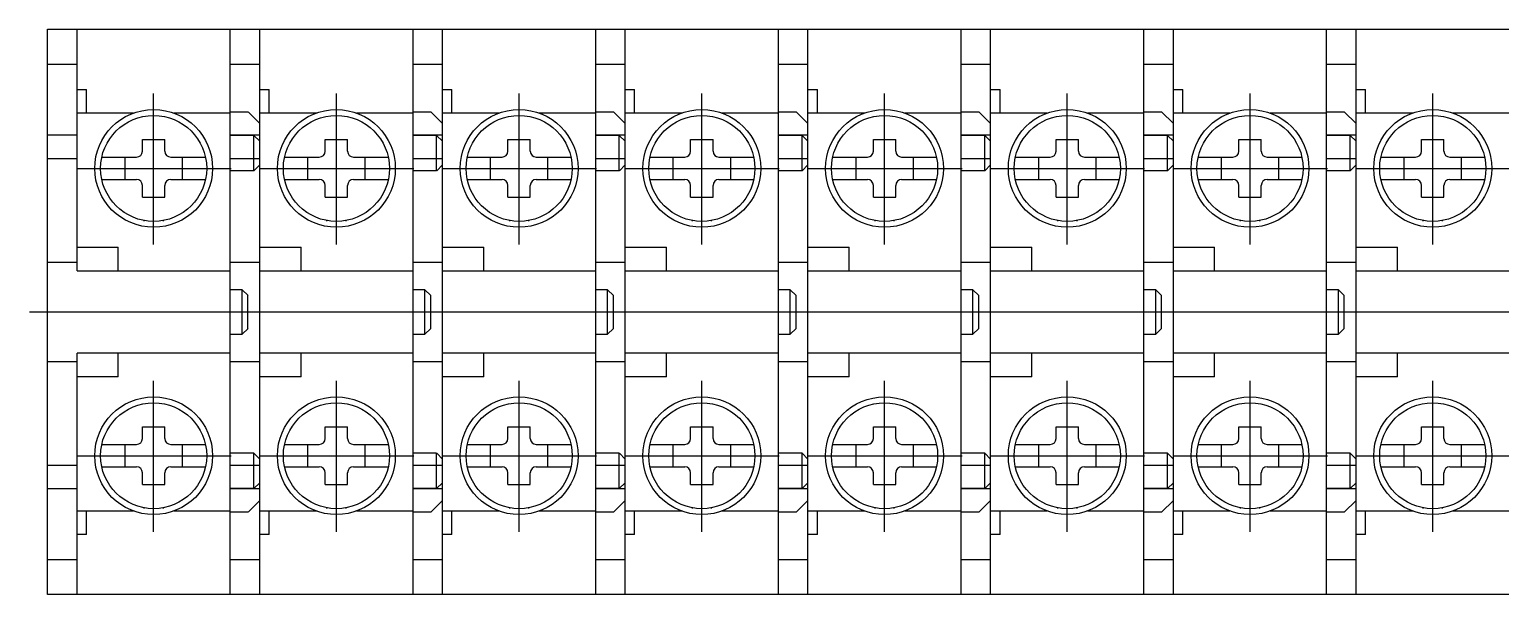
# Model space of a CAD drawing. Header units: millimetres. Extents: x 14879 to 47640, y -20740 to 344.
# Drawn here: x 43492.7 to 43617.5, y -4092.4 to -4044.4 of the extents above; entities that cross this region are included whole.
import ezdxf

# ---------------------------------------------------------------- set-up
doc = ezdxf.new("R2010")
doc.units = ezdxf.units.MM
doc.linetypes.add('CENTER', pattern=[50.8, 31.75, -6.35, 6.35, -6.35])

msp = doc.modelspace()

# ---------------------------------------------------------------- linework, layer by layer
at = {"color": 3}
for p, q in [((43494.27, -4044.38), (43509.77, -4044.38)), ((43494.27, -4092.38), (43494.27, -4044.38)), ((43496.77, -4064.88), (43496.77, -4044.38)), ((43509.77, -4092.38), (43509.77, -4044.38)), ((43509.77, -4044.38), (43525.27, -4044.38)), ((43509.77, -4092.38), (43509.77, -4044.38)), ((43512.27, -4064.88), (43512.27, -4044.38)), ((43525.27, -4092.38), (43525.27, -4044.38)), ((43525.27, -4044.38), (43540.77, -4044.38)), ((43525.27, -4092.38), (43525.27, -4044.38)), ((43527.77, -4064.88), (43527.77, -4044.38)), ((43540.77, -4092.38), (43540.77, -4044.38)), ((43540.77, -4044.38), (43556.27, -4044.38)), ((43540.77, -4092.38), (43540.77, -4044.38)), ((43543.27, -4064.88), (43543.27, -4044.38)), ((43556.27, -4092.38), (43556.27, -4044.38)), ((43556.27, -4044.38), (43571.77, -4044.38)), ((43556.27, -4092.38), (43556.27, -4044.38)), ((43558.77, -4064.88), (43558.77, -4044.38)), ((43571.77, -4092.38), (43571.77, -4044.38)), ((43571.77, -4044.38), (43587.27, -4044.38)), ((43571.77, -4092.38), (43571.77, -4044.38)), ((43574.27, -4064.88), (43574.27, -4044.38)), ((43587.27, -4092.38), (43587.27, -4044.38)), ((43587.27, -4044.38), (43602.77, -4044.38)), ((43587.27, -4092.38), (43587.27, -4044.38)), ((43589.77, -4064.88), (43589.77, -4044.38)), ((43602.77, -4092.38), (43602.77, -4044.38)), ((43602.77, -4044.38), (43618.27, -4044.38)), ((43602.77, -4092.38), (43602.77, -4044.38)), ((43605.27, -4064.88), (43605.27, -4044.38)), ((43496.77, -4047.38), (43494.27, -4047.38)), ((43512.27, -4047.38), (43509.77, -4047.38)), ((43527.77, -4047.38), (43525.27, -4047.38)), ((43543.27, -4047.38), (43540.77, -4047.38)), ((43558.77, -4047.38), (43556.27, -4047.38)), ((43574.27, -4047.38), (43571.77, -4047.38)), ((43589.77, -4047.38), (43587.27, -4047.38)), ((43605.27, -4047.38), (43602.77, -4047.38)), ((43496.77, -4049.48), (43497.57, -4049.48)), ((43497.57, -4051.48), (43497.57, -4049.48)), ((43512.27, -4049.48), (43513.07, -4049.48)), ((43513.07, -4051.48), (43513.07, -4049.48)), ((43527.77, -4049.48), (43528.57, -4049.48)), ((43528.57, -4051.48), (43528.57, -4049.48)), ((43543.27, -4049.48), (43544.07, -4049.48)), ((43544.07, -4051.48), (43544.07, -4049.48)), ((43558.77, -4049.48), (43559.57, -4049.48)), ((43559.57, -4051.48), (43559.57, -4049.48)), ((43574.27, -4049.48), (43575.07, -4049.48)), ((43575.07, -4051.48), (43575.07, -4049.48)), ((43589.77, -4049.48), (43590.57, -4049.48)), ((43590.57, -4051.48), (43590.57, -4049.48)), ((43605.27, -4049.48), (43606.07, -4049.48)), ((43606.07, -4051.48), (43606.07, -4049.48)), ((43496.77, -4051.48), (43501.57, -4051.48)), ((43504.98, -4051.48), (43509.77, -4051.48)), ((43509.77, -4051.38), (43511.27, -4051.38)), ((43512.27, -4052.39), (43511.28, -4051.39)), ((43512.27, -4051.48), (43517.07, -4051.48)), ((43520.48, -4051.48), (43525.27, -4051.48)), ((43525.27, -4051.38), (43526.77, -4051.38)), ((43527.77, -4052.39), (43526.78, -4051.39)), ((43527.77, -4051.48), (43532.57, -4051.48)), ((43535.98, -4051.48), (43540.77, -4051.48)), ((43540.77, -4051.38), (43542.27, -4051.38)), ((43543.27, -4052.39), (43542.27, -4051.39)), ((43543.27, -4051.48), (43548.07, -4051.48)), ((43551.48, -4051.48), (43556.27, -4051.48)), ((43556.27, -4051.38), (43557.77, -4051.38)), ((43558.77, -4052.39), (43557.77, -4051.39)), ((43558.77, -4051.48), (43563.57, -4051.48)), ((43566.98, -4051.48), (43571.77, -4051.48)), ((43571.77, -4051.38), (43573.27, -4051.38)), ((43574.27, -4052.39), (43573.27, -4051.39)), ((43574.27, -4051.48), (43579.07, -4051.48)), ((43582.48, -4051.48), (43587.27, -4051.48)), ((43587.27, -4051.38), (43588.77, -4051.38)), ((43589.77, -4052.39), (43588.77, -4051.39)), ((43589.77, -4051.48), (43594.57, -4051.48)), ((43597.98, -4051.48), (43602.77, -4051.48)), ((43602.77, -4051.38), (43604.27, -4051.38)), ((43605.27, -4052.39), (43604.27, -4051.39)), ((43605.27, -4051.48), (43610.07, -4051.48)), ((43613.48, -4051.48), (43618.27, -4051.48)), ((43512.27, -4084.38), (43512.27, -4052.38)), ((43527.77, -4084.38), (43527.77, -4052.38)), ((43543.27, -4084.38), (43543.27, -4052.38)), ((43558.77, -4084.38), (43558.77, -4052.38)), ((43574.27, -4084.38), (43574.27, -4052.38)), ((43589.77, -4084.38), (43589.77, -4052.38)), ((43605.27, -4084.38), (43605.27, -4052.38)), ((43496.77, -4053.38), (43494.27, -4053.38)), ((43502.32, -4053.73), (43504.22, -4053.73)), ((43502.32, -4054.73), (43502.32, -4053.73)), ((43504.22, -4054.73), (43504.22, -4053.73)), ((43509.77, -4053.38), (43511.77, -4053.38)), ((43512.27, -4053.38), (43509.77, -4053.38)), ((43511.77, -4056.38), (43511.77, -4053.38)), ((43511.77, -4053.39), (43512.27, -4053.89)), ((43517.82, -4053.73), (43519.72, -4053.73)), ((43517.82, -4054.73), (43517.82, -4053.73)), ((43519.72, -4054.73), (43519.72, -4053.73)), ((43525.27, -4053.38), (43527.27, -4053.38)), ((43527.77, -4053.38), (43525.27, -4053.38)), ((43527.27, -4056.38), (43527.27, -4053.38)), ((43527.27, -4053.39), (43527.77, -4053.89)), ((43533.32, -4053.73), (43535.22, -4053.73)), ((43533.32, -4054.73), (43533.32, -4053.73)), ((43535.22, -4054.73), (43535.22, -4053.73)), ((43540.77, -4053.38), (43542.77, -4053.38)), ((43543.27, -4053.38), (43540.77, -4053.38)), ((43542.77, -4056.38), (43542.77, -4053.38)), ((43542.77, -4053.39), (43543.27, -4053.89)), ((43548.82, -4053.73), (43550.72, -4053.73)), ((43548.82, -4054.73), (43548.82, -4053.73)), ((43550.72, -4054.73), (43550.72, -4053.73)), ((43556.27, -4053.38), (43558.27, -4053.38)), ((43558.77, -4053.38), (43556.27, -4053.38)), ((43558.27, -4056.38), (43558.27, -4053.38)), ((43558.27, -4053.39), (43558.77, -4053.89)), ((43564.32, -4053.73), (43566.22, -4053.73)), ((43564.32, -4054.73), (43564.32, -4053.73)), ((43566.22, -4054.73), (43566.22, -4053.73)), ((43571.77, -4053.38), (43573.77, -4053.38)), ((43574.27, -4053.38), (43571.77, -4053.38)), ((43573.77, -4056.38), (43573.77, -4053.38)), ((43573.77, -4053.39), (43574.27, -4053.89)), ((43579.82, -4053.73), (43581.72, -4053.73)), ((43579.82, -4054.73), (43579.82, -4053.73)), ((43581.72, -4054.73), (43581.72, -4053.73)), ((43587.27, -4053.38), (43589.27, -4053.38)), ((43589.77, -4053.38), (43587.27, -4053.38)), ((43589.27, -4056.38), (43589.27, -4053.38)), ((43589.27, -4053.39), (43589.77, -4053.89)), ((43595.32, -4053.73), (43597.22, -4053.73)), ((43595.32, -4054.73), (43595.32, -4053.73)), ((43597.22, -4054.73), (43597.22, -4053.73)), ((43602.77, -4053.38), (43604.77, -4053.38)), ((43605.27, -4053.38), (43602.77, -4053.38)), ((43604.77, -4056.38), (43604.77, -4053.38)), ((43604.77, -4053.39), (43605.27, -4053.89)), ((43610.82, -4053.73), (43612.72, -4053.73)), ((43610.82, -4054.73), (43610.82, -4053.73)), ((43612.72, -4054.73), (43612.72, -4053.73)), ((43496.77, -4055.39), (43494.27, -4055.39)), ((43498.88, -4055.23), (43501.82, -4055.23)), ((43500.82, -4055.23), (43500.82, -4057.14)), ((43504.72, -4055.23), (43507.67, -4055.23)), ((43505.72, -4057.14), (43505.72, -4055.23)), ((43512.27, -4055.39), (43509.77, -4055.39)), ((43514.38, -4055.23), (43517.32, -4055.23)), ((43516.32, -4055.23), (43516.32, -4057.14)), ((43520.22, -4055.23), (43523.17, -4055.23)), ((43521.22, -4057.14), (43521.22, -4055.23)), ((43527.77, -4055.39), (43525.27, -4055.39)), ((43529.88, -4055.23), (43532.82, -4055.23)), ((43531.82, -4055.23), (43531.82, -4057.14)), ((43535.72, -4055.23), (43538.67, -4055.23)), ((43536.72, -4057.14), (43536.72, -4055.23)), ((43543.27, -4055.39), (43540.77, -4055.39)), ((43545.38, -4055.23), (43548.32, -4055.23)), ((43547.32, -4055.23), (43547.32, -4057.14)), ((43551.22, -4055.23), (43554.17, -4055.23)), ((43552.22, -4057.14), (43552.22, -4055.23)), ((43558.77, -4055.39), (43556.27, -4055.39)), ((43560.88, -4055.23), (43563.82, -4055.23)), ((43562.82, -4055.23), (43562.82, -4057.14)), ((43566.72, -4055.23), (43569.67, -4055.23)), ((43567.72, -4057.14), (43567.72, -4055.23)), ((43574.27, -4055.39), (43571.77, -4055.39)), ((43576.38, -4055.23), (43579.32, -4055.23)), ((43578.32, -4055.23), (43578.32, -4057.14)), ((43582.22, -4055.23), (43585.17, -4055.23)), ((43583.22, -4057.14), (43583.22, -4055.23)), ((43589.77, -4055.39), (43587.27, -4055.39)), ((43591.88, -4055.23), (43594.82, -4055.23)), ((43593.82, -4055.23), (43593.82, -4057.14)), ((43597.72, -4055.23), (43600.67, -4055.23)), ((43598.72, -4057.14), (43598.72, -4055.23)), ((43605.27, -4055.39), (43602.77, -4055.39)), ((43607.38, -4055.23), (43610.32, -4055.23)), ((43609.32, -4055.23), (43609.32, -4057.14)), ((43613.22, -4055.23), (43616.17, -4055.23)), ((43614.22, -4057.14), (43614.22, -4055.23)), ((43509.77, -4056.38), (43511.77, -4056.38)), ((43511.78, -4056.39), (43512.27, -4055.89)), ((43525.27, -4056.38), (43527.27, -4056.38)), ((43527.28, -4056.39), (43527.77, -4055.89)), ((43540.77, -4056.38), (43542.77, -4056.38)), ((43542.78, -4056.39), (43543.27, -4055.89)), ((43556.27, -4056.38), (43558.27, -4056.38)), ((43558.28, -4056.39), (43558.77, -4055.89)), ((43571.77, -4056.38), (43573.77, -4056.38)), ((43573.77, -4056.39), (43574.27, -4055.89)), ((43587.27, -4056.38), (43589.27, -4056.38)), ((43589.27, -4056.39), (43589.77, -4055.89)), ((43602.77, -4056.38), (43604.77, -4056.38)), ((43604.77, -4056.39), (43605.27, -4055.89)), ((43498.88, -4057.14), (43501.82, -4057.14)), ((43502.32, -4058.63), (43502.32, -4057.63)), ((43504.22, -4058.63), (43504.22, -4057.63)), ((43504.72, -4057.14), (43507.67, -4057.14)), ((43514.38, -4057.14), (43517.32, -4057.14)), ((43517.82, -4058.63), (43517.82, -4057.63)), ((43519.72, -4058.63), (43519.72, -4057.63)), ((43520.22, -4057.14), (43523.17, -4057.14)), ((43529.88, -4057.14), (43532.82, -4057.14)), ((43533.32, -4058.63), (43533.32, -4057.63)), ((43535.22, -4058.63), (43535.22, -4057.63)), ((43535.72, -4057.14), (43538.67, -4057.14)), ((43545.38, -4057.14), (43548.32, -4057.14)), ((43548.82, -4058.63), (43548.82, -4057.63)), ((43550.72, -4058.63), (43550.72, -4057.63)), ((43551.22, -4057.14), (43554.17, -4057.14)), ((43560.88, -4057.14), (43563.82, -4057.14)), ((43564.32, -4058.63), (43564.32, -4057.63)), ((43566.22, -4058.63), (43566.22, -4057.63)), ((43566.72, -4057.14), (43569.67, -4057.14)), ((43576.38, -4057.14), (43579.32, -4057.14)), ((43579.82, -4058.63), (43579.82, -4057.63)), ((43581.72, -4058.63), (43581.72, -4057.63)), ((43582.22, -4057.14), (43585.17, -4057.14)), ((43591.88, -4057.14), (43594.82, -4057.14)), ((43595.32, -4058.63), (43595.32, -4057.63)), ((43597.22, -4058.63), (43597.22, -4057.63)), ((43597.72, -4057.14), (43600.67, -4057.14)), ((43607.38, -4057.14), (43610.32, -4057.14)), ((43610.82, -4058.63), (43610.82, -4057.63)), ((43612.72, -4058.63), (43612.72, -4057.63)), ((43613.22, -4057.14), (43616.17, -4057.14)), ((43502.32, -4058.63), (43504.22, -4058.63)), ((43517.82, -4058.63), (43519.72, -4058.63)), ((43533.32, -4058.63), (43535.22, -4058.63)), ((43548.82, -4058.63), (43550.72, -4058.63)), ((43564.32, -4058.63), (43566.22, -4058.63)), ((43579.82, -4058.63), (43581.72, -4058.63)), ((43595.32, -4058.63), (43597.22, -4058.63)), ((43610.82, -4058.63), (43612.72, -4058.63)), ((43502.47, -4060.68), (43502.47, -4060.61)), ((43504.07, -4060.61), (43504.07, -4060.68)), ((43517.97, -4060.68), (43517.97, -4060.61)), ((43519.57, -4060.61), (43519.57, -4060.68)), ((43533.47, -4060.68), (43533.47, -4060.61)), ((43535.07, -4060.61), (43535.07, -4060.68)), ((43548.97, -4060.68), (43548.97, -4060.61)), ((43550.57, -4060.61), (43550.57, -4060.68)), ((43564.47, -4060.68), (43564.47, -4060.61)), ((43566.07, -4060.61), (43566.07, -4060.68)), ((43579.97, -4060.68), (43579.97, -4060.61)), ((43581.57, -4060.61), (43581.57, -4060.68)), ((43595.47, -4060.68), (43595.47, -4060.61)), ((43597.07, -4060.61), (43597.07, -4060.68)), ((43610.97, -4060.68), (43610.97, -4060.61)), ((43612.57, -4060.61), (43612.57, -4060.68)), ((43496.77, -4062.88), (43500.27, -4062.88)), ((43500.27, -4064.88), (43500.27, -4062.88)), ((43512.27, -4062.88), (43515.77, -4062.88)), ((43515.77, -4064.88), (43515.77, -4062.88)), ((43527.77, -4062.88), (43531.27, -4062.88)), ((43531.27, -4064.88), (43531.27, -4062.88)), ((43543.27, -4062.88), (43546.77, -4062.88)), ((43546.77, -4064.88), (43546.77, -4062.88)), ((43558.77, -4062.88), (43562.27, -4062.88)), ((43562.27, -4064.88), (43562.27, -4062.88)), ((43574.27, -4062.88), (43577.77, -4062.88)), ((43577.77, -4064.88), (43577.77, -4062.88)), ((43589.77, -4062.88), (43593.27, -4062.88)), ((43593.27, -4064.88), (43593.27, -4062.88)), ((43605.27, -4062.88), (43608.77, -4062.88)), ((43608.77, -4064.88), (43608.77, -4062.88)), ((43496.77, -4064.18), (43494.27, -4064.18)), ((43512.27, -4064.18), (43509.77, -4064.18)), ((43527.77, -4064.18), (43525.27, -4064.18)), ((43543.27, -4064.18), (43540.77, -4064.18)), ((43558.77, -4064.18), (43556.27, -4064.18)), ((43574.27, -4064.18), (43571.77, -4064.18)), ((43589.77, -4064.18), (43587.27, -4064.18)), ((43605.27, -4064.18), (43602.77, -4064.18)), ((43496.77, -4064.88), (43509.77, -4064.88)), ((43512.27, -4064.88), (43525.27, -4064.88)), ((43527.77, -4064.88), (43540.77, -4064.88)), ((43543.27, -4064.88), (43556.27, -4064.88)), ((43558.77, -4064.88), (43571.77, -4064.88)), ((43574.27, -4064.88), (43587.27, -4064.88)), ((43589.77, -4064.88), (43602.77, -4064.88)), ((43605.27, -4064.88), (43618.27, -4064.88)), ((43510.77, -4066.49), (43509.77, -4066.49)), ((43510.77, -4070.28), (43510.77, -4066.49)), ((43510.78, -4066.49), (43511.28, -4066.99)), ((43511.27, -4069.78), (43511.27, -4066.99)), ((43526.27, -4066.49), (43525.27, -4066.49)), ((43526.27, -4070.28), (43526.27, -4066.49)), ((43526.28, -4066.49), (43526.78, -4066.99)), ((43526.77, -4069.78), (43526.77, -4066.99)), ((43541.77, -4066.49), (43540.77, -4066.49)), ((43541.77, -4070.28), (43541.77, -4066.49)), ((43541.77, -4066.49), (43542.27, -4066.99)), ((43542.27, -4069.78), (43542.27, -4066.99)), ((43557.27, -4066.49), (43556.27, -4066.49)), ((43557.27, -4070.28), (43557.27, -4066.49)), ((43557.27, -4066.49), (43557.77, -4066.99)), ((43557.77, -4069.78), (43557.77, -4066.99)), ((43572.77, -4066.49), (43571.77, -4066.49)), ((43572.77, -4070.28), (43572.77, -4066.49)), ((43572.77, -4066.49), (43573.27, -4066.99)), ((43573.27, -4069.78), (43573.27, -4066.99)), ((43588.27, -4066.49), (43587.27, -4066.49)), ((43588.27, -4070.28), (43588.27, -4066.49)), ((43588.27, -4066.49), (43588.77, -4066.99)), ((43588.77, -4069.78), (43588.77, -4066.99)), ((43603.77, -4066.49), (43602.77, -4066.49)), ((43603.77, -4070.28), (43603.77, -4066.49)), ((43603.77, -4066.49), (43604.27, -4066.99)), ((43604.27, -4069.78), (43604.27, -4066.99)), ((43509.77, -4070.28), (43510.77, -4070.28)), ((43511.28, -4069.78), (43510.78, -4070.28)), ((43525.27, -4070.28), (43526.27, -4070.28)), ((43526.78, -4069.78), (43526.28, -4070.28)), ((43540.77, -4070.28), (43541.77, -4070.28)), ((43542.27, -4069.78), (43541.77, -4070.28)), ((43556.27, -4070.28), (43557.27, -4070.28)), ((43557.77, -4069.78), (43557.27, -4070.28)), ((43571.77, -4070.28), (43572.77, -4070.28)), ((43573.27, -4069.78), (43572.77, -4070.28)), ((43587.27, -4070.28), (43588.27, -4070.28)), ((43588.77, -4069.78), (43588.27, -4070.28)), ((43602.77, -4070.28), (43603.77, -4070.28)), ((43604.27, -4069.78), (43603.77, -4070.28)), ((43509.77, -4071.88), (43496.77, -4071.88)), ((43496.77, -4092.38), (43496.77, -4071.88)), ((43500.27, -4073.88), (43500.27, -4071.88)), ((43525.27, -4071.88), (43512.27, -4071.88)), ((43512.27, -4092.38), (43512.27, -4071.88)), ((43515.77, -4073.88), (43515.77, -4071.88)), ((43540.77, -4071.88), (43527.77, -4071.88)), ((43527.77, -4092.38), (43527.77, -4071.88)), ((43531.27, -4073.88), (43531.27, -4071.88)), ((43556.27, -4071.88), (43543.27, -4071.88)), ((43543.27, -4092.38), (43543.27, -4071.88)), ((43546.77, -4073.88), (43546.77, -4071.88)), ((43571.77, -4071.88), (43558.77, -4071.88)), ((43558.77, -4092.38), (43558.77, -4071.88)), ((43562.27, -4073.88), (43562.27, -4071.88)), ((43587.27, -4071.88), (43574.27, -4071.88)), ((43574.27, -4092.38), (43574.27, -4071.88)), ((43577.77, -4073.88), (43577.77, -4071.88)), ((43602.77, -4071.88), (43589.77, -4071.88)), ((43589.77, -4092.38), (43589.77, -4071.88)), ((43593.27, -4073.88), (43593.27, -4071.88)), ((43618.27, -4071.88), (43605.27, -4071.88)), ((43605.27, -4092.38), (43605.27, -4071.88)), ((43608.77, -4073.88), (43608.77, -4071.88)), ((43494.27, -4072.59), (43496.77, -4072.59)), ((43509.77, -4072.59), (43512.27, -4072.59)), ((43525.27, -4072.59), (43527.77, -4072.59)), ((43540.77, -4072.59), (43543.27, -4072.59)), ((43556.27, -4072.59), (43558.77, -4072.59)), ((43571.77, -4072.59), (43574.27, -4072.59)), ((43587.27, -4072.59), (43589.77, -4072.59)), ((43602.77, -4072.59), (43605.27, -4072.59)), ((43500.27, -4073.88), (43496.77, -4073.88)), ((43515.77, -4073.88), (43512.27, -4073.88)), ((43531.27, -4073.88), (43527.77, -4073.88)), ((43546.77, -4073.88), (43543.27, -4073.88)), ((43562.27, -4073.88), (43558.77, -4073.88)), ((43577.77, -4073.88), (43574.27, -4073.88)), ((43593.27, -4073.88), (43589.77, -4073.88)), ((43608.77, -4073.88), (43605.27, -4073.88)), ((43502.32, -4078.13), (43504.22, -4078.13)), ((43502.32, -4079.13), (43502.32, -4078.13)), ((43504.22, -4079.13), (43504.22, -4078.13)), ((43517.82, -4078.13), (43519.72, -4078.13)), ((43517.82, -4079.13), (43517.82, -4078.13)), ((43519.72, -4079.13), (43519.72, -4078.13)), ((43533.32, -4078.13), (43535.22, -4078.13)), ((43533.32, -4079.13), (43533.32, -4078.13)), ((43535.22, -4079.13), (43535.22, -4078.13)), ((43548.82, -4078.13), (43550.72, -4078.13)), ((43548.82, -4079.13), (43548.82, -4078.13)), ((43550.72, -4079.13), (43550.72, -4078.13)), ((43564.32, -4078.13), (43566.22, -4078.13)), ((43564.32, -4079.13), (43564.32, -4078.13)), ((43566.22, -4079.13), (43566.22, -4078.13)), ((43579.82, -4078.13), (43581.72, -4078.13)), ((43579.82, -4079.13), (43579.82, -4078.13)), ((43581.72, -4079.13), (43581.72, -4078.13)), ((43595.32, -4078.13), (43597.22, -4078.13)), ((43595.32, -4079.13), (43595.32, -4078.13)), ((43597.22, -4079.13), (43597.22, -4078.13)), ((43610.82, -4078.13), (43612.72, -4078.13)), ((43610.82, -4079.13), (43610.82, -4078.13)), ((43612.72, -4079.13), (43612.72, -4078.13)), ((43498.88, -4079.63), (43501.82, -4079.63)), ((43500.82, -4079.63), (43500.82, -4081.53)), ((43504.72, -4079.63), (43507.67, -4079.63)), ((43505.72, -4081.53), (43505.72, -4079.63)), ((43511.77, -4080.38), (43509.77, -4080.38)), ((43511.77, -4083.38), (43511.77, -4080.38)), ((43512.27, -4080.88), (43511.78, -4080.38)), ((43514.38, -4079.63), (43517.32, -4079.63)), ((43516.32, -4079.63), (43516.32, -4081.53)), ((43520.22, -4079.63), (43523.17, -4079.63)), ((43521.22, -4081.53), (43521.22, -4079.63)), ((43527.27, -4080.38), (43525.27, -4080.38)), ((43527.27, -4083.38), (43527.27, -4080.38)), ((43527.77, -4080.88), (43527.28, -4080.38)), ((43529.88, -4079.63), (43532.82, -4079.63)), ((43531.82, -4079.63), (43531.82, -4081.53)), ((43535.72, -4079.63), (43538.67, -4079.63)), ((43536.72, -4081.53), (43536.72, -4079.63)), ((43542.77, -4080.38), (43540.77, -4080.38)), ((43542.77, -4083.38), (43542.77, -4080.38)), ((43543.27, -4080.88), (43542.78, -4080.38)), ((43545.38, -4079.63), (43548.32, -4079.63)), ((43547.32, -4079.63), (43547.32, -4081.53)), ((43551.22, -4079.63), (43554.17, -4079.63)), ((43552.22, -4081.53), (43552.22, -4079.63)), ((43558.27, -4080.38), (43556.27, -4080.38)), ((43558.27, -4083.38), (43558.27, -4080.38)), ((43558.77, -4080.88), (43558.28, -4080.38)), ((43560.88, -4079.63), (43563.82, -4079.63)), ((43562.82, -4079.63), (43562.82, -4081.53)), ((43566.72, -4079.63), (43569.67, -4079.63)), ((43567.72, -4081.53), (43567.72, -4079.63)), ((43573.77, -4080.38), (43571.77, -4080.38)), ((43573.77, -4083.38), (43573.77, -4080.38)), ((43574.27, -4080.88), (43573.77, -4080.38)), ((43576.38, -4079.63), (43579.32, -4079.63)), ((43578.32, -4079.63), (43578.32, -4081.53)), ((43582.22, -4079.63), (43585.17, -4079.63)), ((43583.22, -4081.53), (43583.22, -4079.63)), ((43589.27, -4080.38), (43587.27, -4080.38)), ((43589.27, -4083.38), (43589.27, -4080.38)), ((43589.77, -4080.88), (43589.27, -4080.38)), ((43591.88, -4079.63), (43594.82, -4079.63)), ((43593.82, -4079.63), (43593.82, -4081.53)), ((43597.72, -4079.63), (43600.67, -4079.63)), ((43598.72, -4081.53), (43598.72, -4079.63)), ((43604.77, -4080.38), (43602.77, -4080.38)), ((43604.77, -4083.38), (43604.77, -4080.38)), ((43605.27, -4080.88), (43604.77, -4080.38)), ((43607.38, -4079.63), (43610.32, -4079.63)), ((43609.32, -4079.63), (43609.32, -4081.53)), ((43613.22, -4079.63), (43616.17, -4079.63)), ((43614.22, -4081.53), (43614.22, -4079.63)), ((43494.27, -4081.38), (43496.77, -4081.38)), ((43498.88, -4081.53), (43501.82, -4081.53)), ((43504.72, -4081.53), (43507.67, -4081.53)), ((43509.77, -4081.38), (43512.27, -4081.38)), ((43514.38, -4081.53), (43517.32, -4081.53)), ((43520.22, -4081.53), (43523.17, -4081.53)), ((43525.27, -4081.38), (43527.77, -4081.38)), ((43529.88, -4081.53), (43532.82, -4081.53)), ((43535.72, -4081.53), (43538.67, -4081.53)), ((43540.77, -4081.38), (43543.27, -4081.38)), ((43545.38, -4081.53), (43548.32, -4081.53)), ((43551.22, -4081.53), (43554.17, -4081.53)), ((43556.27, -4081.38), (43558.77, -4081.38)), ((43560.88, -4081.53), (43563.82, -4081.53)), ((43566.72, -4081.53), (43569.67, -4081.53)), ((43571.77, -4081.38), (43574.27, -4081.38)), ((43576.38, -4081.53), (43579.32, -4081.53)), ((43582.22, -4081.53), (43585.17, -4081.53)), ((43587.27, -4081.38), (43589.77, -4081.38)), ((43591.88, -4081.53), (43594.82, -4081.53)), ((43597.72, -4081.53), (43600.67, -4081.53)), ((43602.77, -4081.38), (43605.27, -4081.38)), ((43607.38, -4081.53), (43610.32, -4081.53)), ((43613.22, -4081.53), (43616.17, -4081.53)), ((43502.32, -4083.03), (43502.32, -4082.03)), ((43502.32, -4083.03), (43504.22, -4083.03)), ((43504.22, -4083.03), (43504.22, -4082.03)), ((43512.27, -4082.88), (43511.77, -4083.38)), ((43517.82, -4083.03), (43517.82, -4082.03)), ((43517.82, -4083.03), (43519.72, -4083.03)), ((43519.72, -4083.03), (43519.72, -4082.03)), ((43527.77, -4082.88), (43527.27, -4083.38)), ((43533.32, -4083.03), (43533.32, -4082.03)), ((43533.32, -4083.03), (43535.22, -4083.03)), ((43535.22, -4083.03), (43535.22, -4082.03)), ((43543.27, -4082.88), (43542.77, -4083.38)), ((43548.82, -4083.03), (43548.82, -4082.03)), ((43548.82, -4083.03), (43550.72, -4083.03)), ((43550.72, -4083.03), (43550.72, -4082.03)), ((43558.77, -4082.88), (43558.27, -4083.38)), ((43564.32, -4083.03), (43564.32, -4082.03)), ((43564.32, -4083.03), (43566.22, -4083.03)), ((43566.22, -4083.03), (43566.22, -4082.03)), ((43574.27, -4082.88), (43573.77, -4083.38)), ((43579.82, -4083.03), (43579.82, -4082.03)), ((43579.82, -4083.03), (43581.72, -4083.03)), ((43581.72, -4083.03), (43581.72, -4082.03)), ((43589.77, -4082.88), (43589.27, -4083.38)), ((43595.32, -4083.03), (43595.32, -4082.03)), ((43595.32, -4083.03), (43597.22, -4083.03)), ((43597.22, -4083.03), (43597.22, -4082.03)), ((43605.27, -4082.88), (43604.77, -4083.38)), ((43610.82, -4083.03), (43610.82, -4082.03)), ((43610.82, -4083.03), (43612.72, -4083.03)), ((43612.72, -4083.03), (43612.72, -4082.03)), ((43494.27, -4083.38), (43496.77, -4083.38)), ((43511.77, -4083.38), (43509.77, -4083.38)), ((43509.77, -4083.38), (43512.27, -4083.38)), ((43511.28, -4085.38), (43512.27, -4084.38)), ((43527.27, -4083.38), (43525.27, -4083.38)), ((43525.27, -4083.38), (43527.77, -4083.38)), ((43526.78, -4085.38), (43527.77, -4084.38)), ((43542.77, -4083.38), (43540.77, -4083.38)), ((43540.77, -4083.38), (43543.27, -4083.38)), ((43542.27, -4085.38), (43543.27, -4084.38)), ((43558.27, -4083.38), (43556.27, -4083.38)), ((43556.27, -4083.38), (43558.77, -4083.38)), ((43557.77, -4085.38), (43558.77, -4084.38)), ((43573.77, -4083.38), (43571.77, -4083.38)), ((43571.77, -4083.38), (43574.27, -4083.38)), ((43573.27, -4085.38), (43574.27, -4084.38)), ((43589.27, -4083.38), (43587.27, -4083.38)), ((43587.27, -4083.38), (43589.77, -4083.38)), ((43588.77, -4085.38), (43589.77, -4084.38)), ((43604.77, -4083.38), (43602.77, -4083.38)), ((43602.77, -4083.38), (43605.27, -4083.38)), ((43604.27, -4085.38), (43605.27, -4084.38)), ((43501.57, -4085.29), (43496.77, -4085.29)), ((43497.57, -4087.29), (43497.57, -4085.29)), ((43502.47, -4085.08), (43502.47, -4085.01)), ((43504.07, -4085.01), (43504.07, -4085.08)), ((43509.77, -4085.29), (43504.98, -4085.29)), ((43511.27, -4085.38), (43509.77, -4085.38)), ((43517.07, -4085.29), (43512.27, -4085.29)), ((43513.07, -4087.29), (43513.07, -4085.29)), ((43517.97, -4085.08), (43517.97, -4085.01)), ((43519.57, -4085.01), (43519.57, -4085.08)), ((43525.27, -4085.29), (43520.48, -4085.29)), ((43526.77, -4085.38), (43525.27, -4085.38)), ((43532.57, -4085.29), (43527.77, -4085.29)), ((43528.57, -4087.29), (43528.57, -4085.29)), ((43533.47, -4085.08), (43533.47, -4085.01)), ((43535.07, -4085.01), (43535.07, -4085.08)), ((43540.77, -4085.29), (43535.98, -4085.29)), ((43542.27, -4085.38), (43540.77, -4085.38)), ((43548.07, -4085.29), (43543.27, -4085.29)), ((43544.07, -4087.29), (43544.07, -4085.29)), ((43548.97, -4085.08), (43548.97, -4085.01)), ((43550.57, -4085.01), (43550.57, -4085.08)), ((43556.27, -4085.29), (43551.48, -4085.29)), ((43557.77, -4085.38), (43556.27, -4085.38)), ((43563.57, -4085.29), (43558.77, -4085.29)), ((43559.57, -4087.29), (43559.57, -4085.29)), ((43564.47, -4085.08), (43564.47, -4085.01)), ((43566.07, -4085.01), (43566.07, -4085.08)), ((43571.77, -4085.29), (43566.98, -4085.29)), ((43573.27, -4085.38), (43571.77, -4085.38)), ((43579.07, -4085.29), (43574.27, -4085.29)), ((43575.07, -4087.29), (43575.07, -4085.29)), ((43579.97, -4085.08), (43579.97, -4085.01)), ((43581.57, -4085.01), (43581.57, -4085.08)), ((43587.27, -4085.29), (43582.48, -4085.29)), ((43588.77, -4085.38), (43587.27, -4085.38)), ((43594.57, -4085.29), (43589.77, -4085.29)), ((43590.57, -4087.29), (43590.57, -4085.29)), ((43595.47, -4085.08), (43595.47, -4085.01)), ((43597.07, -4085.01), (43597.07, -4085.08)), ((43602.77, -4085.29), (43597.98, -4085.29)), ((43604.27, -4085.38), (43602.77, -4085.38)), ((43610.07, -4085.29), (43605.27, -4085.29)), ((43606.07, -4087.29), (43606.07, -4085.29)), ((43610.97, -4085.08), (43610.97, -4085.01)), ((43612.57, -4085.01), (43612.57, -4085.08)), ((43618.27, -4085.29), (43613.48, -4085.29)), ((43497.57, -4087.29), (43496.77, -4087.29)), ((43513.07, -4087.29), (43512.27, -4087.29)), ((43528.57, -4087.29), (43527.77, -4087.29)), ((43544.07, -4087.29), (43543.27, -4087.29)), ((43559.57, -4087.29), (43558.77, -4087.29)), ((43575.07, -4087.29), (43574.27, -4087.29)), ((43590.57, -4087.29), (43589.77, -4087.29)), ((43606.07, -4087.29), (43605.27, -4087.29)), ((43494.27, -4089.39), (43496.77, -4089.39)), ((43509.77, -4089.39), (43512.27, -4089.39)), ((43525.27, -4089.39), (43527.77, -4089.39)), ((43540.77, -4089.39), (43543.27, -4089.39)), ((43556.27, -4089.39), (43558.77, -4089.39)), ((43571.77, -4089.39), (43574.27, -4089.39)), ((43587.27, -4089.39), (43589.77, -4089.39)), ((43602.77, -4089.39), (43605.27, -4089.39)), ((43509.77, -4092.38), (43494.27, -4092.38)), ((43525.27, -4092.38), (43509.77, -4092.38)), ((43540.77, -4092.38), (43525.27, -4092.38)), ((43556.27, -4092.38), (43540.77, -4092.38)), ((43571.77, -4092.38), (43556.27, -4092.38)), ((43587.27, -4092.38), (43571.77, -4092.38)), ((43602.77, -4092.38), (43587.27, -4092.38)), ((43618.27, -4092.38), (43602.77, -4092.38))]:
    msp.add_line(p, q, dxfattribs=at)
at = {"color": 3, "linetype": 'CENTER'}
for p, q in [((43503.27, -4062.65), (43503.27, -4049.83)), ((43518.77, -4062.65), (43518.77, -4049.83)), ((43534.27, -4062.65), (43534.27, -4049.83)), ((43549.77, -4062.65), (43549.77, -4049.83)), ((43565.27, -4062.65), (43565.27, -4049.83)), ((43580.77, -4062.65), (43580.77, -4049.83)), ((43596.27, -4062.65), (43596.27, -4049.83)), ((43611.77, -4062.65), (43611.77, -4049.83)), ((43496.82, -4056.19), (43509.84, -4056.19)), ((43512.32, -4056.19), (43525.34, -4056.19)), ((43527.82, -4056.19), (43540.84, -4056.19)), ((43543.32, -4056.19), (43556.34, -4056.19)), ((43558.82, -4056.19), (43571.84, -4056.19)), ((43574.32, -4056.19), (43587.33, -4056.19)), ((43589.82, -4056.19), (43602.83, -4056.19)), ((43605.32, -4056.19), (43618.33, -4056.19)), ((43492.73, -4068.38), (43513.05, -4068.38)), ((43508.23, -4068.38), (43528.55, -4068.38)), ((43523.73, -4068.38), (43544.05, -4068.38)), ((43539.23, -4068.38), (43559.55, -4068.38)), ((43554.73, -4068.38), (43575.05, -4068.38)), ((43570.23, -4068.38), (43590.55, -4068.38)), ((43585.73, -4068.38), (43606.05, -4068.38)), ((43601.23, -4068.38), (43621.55, -4068.38)), ((43616.73, -4068.38), (43637.05, -4068.38)), ((43503.27, -4087.05), (43503.27, -4074.23)), ((43518.77, -4087.05), (43518.77, -4074.23)), ((43534.27, -4087.05), (43534.27, -4074.23)), ((43549.77, -4087.05), (43549.77, -4074.23)), ((43565.27, -4087.05), (43565.27, -4074.23)), ((43580.77, -4087.05), (43580.77, -4074.23)), ((43596.27, -4087.05), (43596.27, -4074.23)), ((43611.77, -4087.05), (43611.77, -4074.23)), ((43496.82, -4080.59), (43509.84, -4080.59)), ((43512.32, -4080.59), (43525.34, -4080.59)), ((43527.82, -4080.59), (43540.84, -4080.59)), ((43543.32, -4080.59), (43556.34, -4080.59)), ((43558.82, -4080.59), (43571.84, -4080.59)), ((43574.32, -4080.59), (43587.33, -4080.59)), ((43589.82, -4080.59), (43602.83, -4080.59)), ((43605.32, -4080.59), (43618.33, -4080.59))]:
    msp.add_line(p, q, dxfattribs=at)
at = {"color": 3}
for centre, radius in [((43503.27, -4056.19), 5), ((43503.27, -4056.19), 4.5), ((43518.77, -4056.19), 5), ((43518.77, -4056.19), 4.5), ((43534.27, -4056.19), 5), ((43534.27, -4056.19), 4.5), ((43549.77, -4056.19), 5), ((43549.77, -4056.19), 4.5), ((43565.27, -4056.19), 5), ((43565.27, -4056.19), 4.5), ((43580.77, -4056.19), 5), ((43580.77, -4056.19), 4.5), ((43596.27, -4056.19), 5), ((43596.27, -4056.19), 4.5), ((43611.77, -4056.19), 5), ((43611.77, -4056.19), 4.5), ((43503.27, -4080.59), 5), ((43518.77, -4080.59), 5), ((43534.27, -4080.59), 5), ((43549.77, -4080.59), 5), ((43565.27, -4080.59), 5), ((43580.77, -4080.59), 5), ((43596.27, -4080.59), 5), ((43611.77, -4080.59), 5), ((43503.27, -4080.59), 4.5), ((43518.77, -4080.59), 4.5), ((43534.27, -4080.59), 4.5), ((43549.77, -4080.59), 4.5), ((43565.27, -4080.59), 4.5), ((43580.77, -4080.59), 4.5), ((43596.27, -4080.59), 4.5), ((43611.77, -4080.59), 4.5)]:
    msp.add_circle(centre, radius, dxfattribs=at)
for centre, start, end in [((43501.82, -4054.73), 270, 0), ((43504.72, -4054.73), 180, 270), ((43517.32, -4054.73), 270, 0), ((43520.22, -4054.73), 180, 270), ((43532.82, -4054.73), 270, 0), ((43535.72, -4054.73), 180, 270), ((43548.32, -4054.73), 270, 0), ((43551.22, -4054.73), 180, 270), ((43563.82, -4054.73), 270, 0), ((43566.72, -4054.73), 180, 270), ((43579.32, -4054.73), 270, 0), ((43582.22, -4054.73), 180, 270), ((43594.82, -4054.73), 270, 0), ((43597.72, -4054.73), 180, 270), ((43610.32, -4054.73), 270, 0), ((43613.22, -4054.73), 180, 270), ((43501.82, -4057.63), 0, 90), ((43504.72, -4057.63), 90, 180), ((43517.32, -4057.63), 0, 90), ((43520.22, -4057.63), 90, 180), ((43532.82, -4057.63), 0, 90), ((43535.72, -4057.63), 90, 180), ((43548.32, -4057.63), 0, 90), ((43551.22, -4057.63), 90, 180), ((43563.82, -4057.63), 0, 90), ((43566.72, -4057.63), 90, 180), ((43579.32, -4057.63), 0, 90), ((43582.22, -4057.63), 90, 180), ((43594.82, -4057.63), 0, 90), ((43597.72, -4057.63), 90, 180), ((43610.32, -4057.63), 0, 90), ((43613.22, -4057.63), 90, 180), ((43501.82, -4079.13), 270, 0), ((43504.72, -4079.13), 180, 270), ((43517.32, -4079.13), 270, 0), ((43520.22, -4079.13), 180, 270), ((43532.82, -4079.13), 270, 0), ((43535.72, -4079.13), 180, 270), ((43548.32, -4079.13), 270, 0), ((43551.22, -4079.13), 180, 270), ((43563.82, -4079.13), 270, 0), ((43566.72, -4079.13), 180, 270), ((43579.32, -4079.13), 270, 0), ((43582.22, -4079.13), 180, 270), ((43594.82, -4079.13), 270, 0), ((43597.72, -4079.13), 180, 270), ((43610.32, -4079.13), 270, 0), ((43613.22, -4079.13), 180, 270), ((43501.82, -4082.03), 0, 90), ((43504.72, -4082.03), 90, 180), ((43517.32, -4082.03), 0, 90), ((43520.22, -4082.03), 90, 180), ((43532.82, -4082.03), 0, 90), ((43535.72, -4082.03), 90, 180), ((43548.32, -4082.03), 0, 90), ((43551.22, -4082.03), 90, 180), ((43563.82, -4082.03), 0, 90), ((43566.72, -4082.03), 90, 180), ((43579.32, -4082.03), 0, 90), ((43582.22, -4082.03), 90, 180), ((43594.82, -4082.03), 0, 90), ((43597.72, -4082.03), 90, 180), ((43610.32, -4082.03), 0, 90), ((43613.22, -4082.03), 90, 180)]:
    msp.add_arc(centre, 0.5, start, end, dxfattribs=at)

doc.saveas('drawing.dxf')
